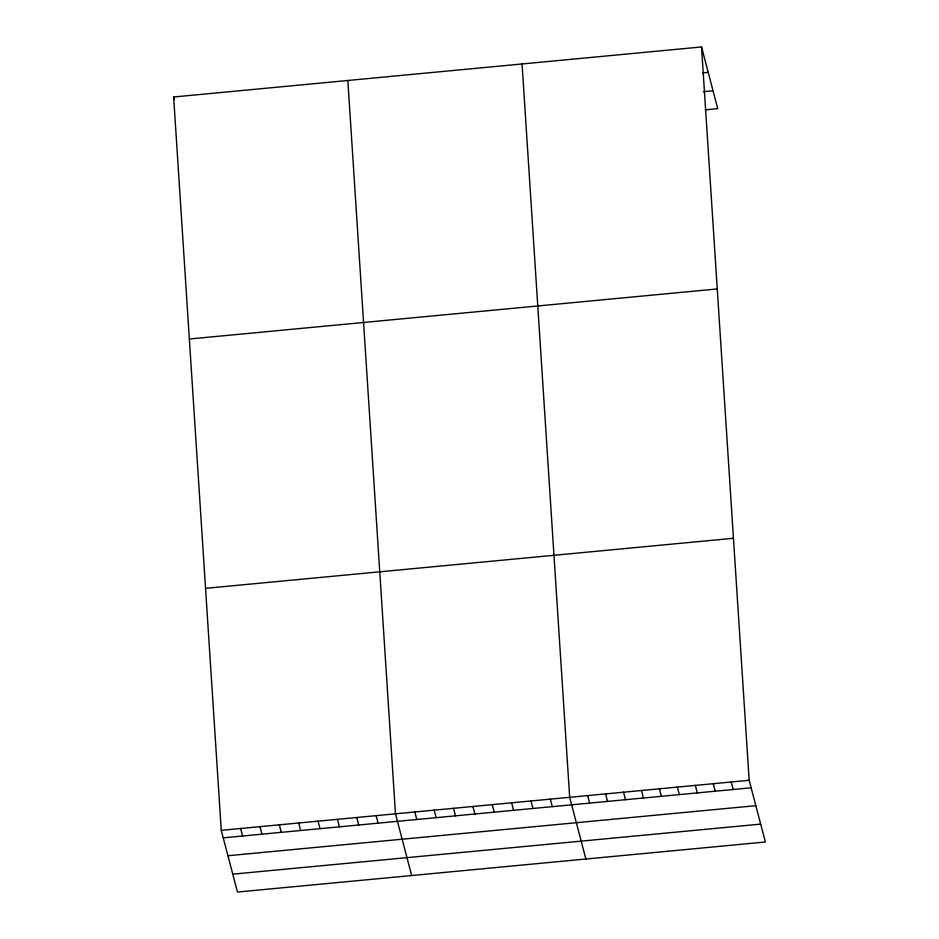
<?xml version="1.0" encoding="UTF-8"?>
<svg xmlns="http://www.w3.org/2000/svg" width="939" height="939" viewBox="0 0 939 939"><rect width="100%" height="100%" fill="white"/><g stroke="black" fill="none" stroke-linecap="round" stroke-linejoin="round"><path stroke-width="1.41" d="M701.539 46.95L749.169 780.286L765.367 842.001L237.461 892.05L221.264 830.334L173.633 96.999L701.539 46.95L717.736 108.666L705.306 109.851M702.689 72.878L708.206 72.35M703.381 91.705L713.041 90.778M189.349 339.002L717.255 288.954M205.547 588.33L733.453 538.282M221.264 830.334L749.169 780.286M223.236 837.846L751.141 787.798M227.931 855.734L755.836 805.685M232.766 874.162L760.672 824.113M731.223 781.987L733.195 789.499M713.276 783.689L715.248 791.201M695.33 785.391L697.301 792.903M677.371 787.093L679.343 794.605M659.424 788.795L661.396 796.307M641.478 790.497L643.45 798.009M623.531 792.199L625.503 799.711M605.585 793.901L607.556 801.413M587.638 795.603L589.61 803.115M585.877 859.021L569.68 797.305L522.061 63.969M550.324 799.136L552.296 806.648M530.969 800.967L532.941 808.491M511.614 802.81L513.586 810.322M492.259 804.641L494.231 812.153M472.904 806.472L474.876 813.996M453.549 808.315L455.521 815.827M434.182 810.146L436.166 817.658M414.827 811.977L416.799 819.501M411.669 875.535L395.472 813.82L347.841 80.484M376.116 815.651L378.088 823.174M173.633 96.999L174.29 99.499M356.761 817.482L358.733 825.005M337.406 819.324L339.378 826.836M318.051 821.156L320.023 828.679M298.696 822.987L300.668 830.51M279.341 824.829L281.313 832.341M259.974 826.66L261.946 834.184M240.619 828.491L242.591 836.015"/></g></svg>
